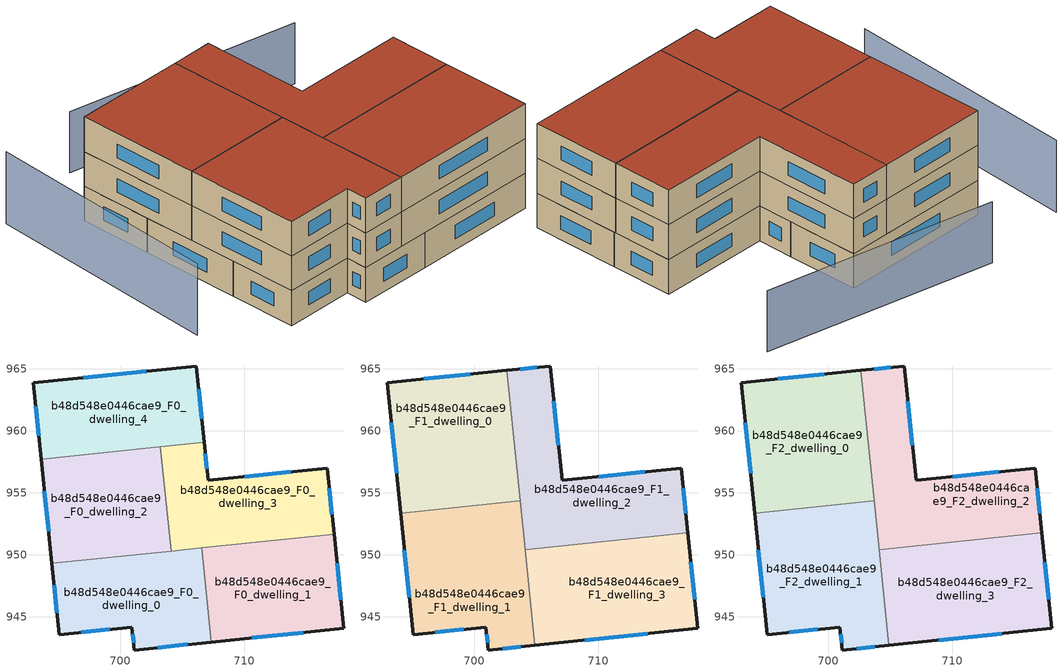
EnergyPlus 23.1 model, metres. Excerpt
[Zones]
b48d548e0446cae9_F0_dwelling_0
 floor ground (EU_floor_Construction): 706.58,950.55 707.36,942.95 701.13,942.31 700.94,944.16 695.06,943.56 694.47,949.3 z0
 wall outside (EU_wall_Construction): 694.47,949.3 695.06,943.56 700.94,944.16 701.13,942.31 707.36,942.95 z0:3
 wall to b48d548e0446cae9_F0_dwelling_1 (EU_wall_Construction): 707.36,942.95 706.58,950.55 z0:3
 wall to b48d548e0446cae9_F0_dwelling_2 (EU_wall_Construction): 704.1,950.29 694.47,949.3 z0:3
 wall to b48d548e0446cae9_F0_dwelling_3 (EU_wall_Construction): 706.58,950.55 704.1,950.29 z0:3
 window (EU_Window_Construction): 703.04,942.51 705.45,942.75 / 701,943.6 701.07,942.88 / 696.86,943.75 699.14,943.98 / 694.65,947.54 694.88,945.32 z0.92:2.08
b48d548e0446cae9_F0_dwelling_1
 floor ground (EU_floor_Construction): 717.25,951.64 718.03,944.05 707.36,942.95 706.58,950.55 z0
 wall outside (EU_wall_Construction): 707.36,942.95 718.03,944.05 717.25,951.64 z0:3
 wall to b48d548e0446cae9_F0_dwelling_3 (EU_wall_Construction): 717.25,951.64 706.58,950.55 z0:3
 window (EU_Window_Construction): 710.63,943.29 714.76,943.71 / 717.79,946.37 717.49,949.32 z0.92:2.08
b48d548e0446cae9_F0_dwelling_2
 floor ground (EU_floor_Construction): 703.24,958.71 704.1,950.29 694.47,949.3 693.61,957.72 z0
 wall outside (EU_wall_Construction): 693.61,957.72 694.47,949.3 z0:3
 wall to b48d548e0446cae9_F0_dwelling_3 (EU_wall_Construction): 704.1,950.29 703.24,958.71 z0:3
 wall to b48d548e0446cae9_F0_dwelling_4 (EU_wall_Construction): 703.24,958.71 693.61,957.72 z0:3
 window (EU_Window_Construction): 693.87,955.14 694.21,951.88 z0.92:2.08
b48d548e0446cae9_F0_dwelling_3
 floor ground (EU_floor_Construction): 716.7,956.98 717.25,951.64 704.1,950.29 703.24,958.71 706.77,959.07 707.08,955.99 z0
 wall outside (EU_wall_Construction): 717.25,951.64 716.7,956.98 707.08,955.99 706.77,959.07 z0:3
 wall to b48d548e0446cae9_F0_dwelling_4 (EU_wall_Construction): 706.77,959.07 703.24,958.71 z0:3
 window (EU_Window_Construction): 706.99,956.94 706.86,958.13 / 713.75,956.68 710.03,956.3 / 717.08,953.28 716.87,955.35 z0.92:2.08
b48d548e0446cae9_F0_dwelling_4
 floor ground (EU_floor_Construction): 706.14,965.23 706.77,959.07 693.61,957.72 692.97,963.88 z0
 wall outside (EU_wall_Construction): 706.77,959.07 706.14,965.23 692.97,963.88 693.61,957.72 z0:3
 window (EU_Window_Construction): 702.1,964.82 697.01,964.29 / 706.57,960.96 706.33,963.34 / 693.17,961.99 693.41,959.61 z0.92:2.08
b48d548e0446cae9_F1_dwelling_0
 floor to b48d548e0446cae9_F0_dwelling_4 (EU_floor_Construction): 702.61,964.87 703.24,958.71 693.61,957.72 692.97,963.88 z3
 floor to b48d548e0446cae9_F0_dwelling_2 (EU_floor_Construction): 703.24,958.71 703.69,954.35 694.05,953.36 693.61,957.72 z3
 wall outside (EU_wall_Construction): 702.61,964.87 692.97,963.88 694.05,953.36 z3:6
 wall to b48d548e0446cae9_F1_dwelling_2 (EU_wall_Construction): 703.69,954.35 702.61,964.87 z3:6
 wall to b48d548e0446cae9_F1_dwelling_1 (EU_wall_Construction): 694.05,953.36 703.69,954.35 z3:6
 window (EU_Window_Construction): 693.31,960.66 693.72,956.58 / 699.66,964.56 695.92,964.18 z3.92:5.08
b48d548e0446cae9_F1_dwelling_1
 floor to b48d548e0446cae9_F0_dwelling_0 (EU_floor_Construction): 704.1,950.29 704.88,942.7 701.13,942.31 700.94,944.16 695.06,943.56 694.47,949.3 z3
 floor to b48d548e0446cae9_F0_dwelling_2 (EU_floor_Construction): 703.69,954.35 704.1,950.29 694.47,949.3 694.05,953.36 z3
 wall outside (EU_wall_Construction): 694.05,953.36 695.06,943.56 700.94,944.16 701.13,942.31 704.88,942.7 z3:6
 wall to b48d548e0446cae9_F1_dwelling_3 (EU_wall_Construction): 704.88,942.7 704.09,950.4 z3:6
 wall to b48d548e0446cae9_F1_dwelling_2 (EU_wall_Construction): 704.09,950.4 703.69,954.35 z3:6
 window (EU_Window_Construction): 694.36,950.36 694.75,946.56 / 702.28,942.43 703.73,942.58 / 701,943.6 701.07,942.88 / 696.86,943.75 699.14,943.98 z3.92:5.08
b48d548e0446cae9_F1_dwelling_2
 floor to b48d548e0446cae9_F0_dwelling_3 (EU_floor_Construction): 716.7,956.98 717.24,951.75 704.09,950.4 703.24,958.71 706.77,959.07 707.08,955.99 z3
 floor to b48d548e0446cae9_F0_dwelling_4 (EU_floor_Construction): 706.14,965.23 706.77,959.07 703.24,958.71 702.61,964.87 z3
 wall outside (EU_wall_Construction): 717.24,951.75 716.7,956.98 707.08,955.99 706.14,965.23 702.61,964.87 z3:6
 wall to b48d548e0446cae9_F1_dwelling_3 (EU_wall_Construction): 704.09,950.4 717.24,951.75 z3:6
 window (EU_Window_Construction): 705.05,965.12 703.69,964.98 / 706.79,958.82 706.43,962.4 / 713.75,956.68 710.03,956.3 / 717.07,953.35 716.86,955.38 z3.92:5.08
b48d548e0446cae9_F1_dwelling_3
 floor to b48d548e0446cae9_F0_dwelling_1 (EU_floor_Construction): 717.25,951.64 718.03,944.05 707.36,942.95 706.58,950.55 z3
 floor to b48d548e0446cae9_F0_dwelling_0 (EU_floor_Construction): 706.58,950.55 707.36,942.95 704.88,942.7 704.1,950.29 z3
 floor to b48d548e0446cae9_F0_dwelling_3 (EU_floor_Construction): 717.24,951.75 717.25,951.64 704.1,950.29 704.09,950.4 z3
 wall outside (EU_wall_Construction): 704.88,942.7 718.03,944.05 717.24,951.75 z3:6
 window (EU_Window_Construction): 717.79,946.41 717.48,949.39 / 708.91,943.11 714,943.63 z3.92:5.08
b48d548e0446cae9_F2_dwelling_0
 floor to b48d548e0446cae9_F1_dwelling_0 (EU_floor_Construction): 702.61,964.87 703.69,954.35 694.05,953.36 692.97,963.88 z6
 wall outside (EU_wall_Construction): 702.61,964.87 692.97,963.88 694.05,953.36 z6:9
 wall to b48d548e0446cae9_F2_dwelling_2 (EU_wall_Construction): 703.69,954.35 702.61,964.87 z6:9
 wall to b48d548e0446cae9_F2_dwelling_1 (EU_wall_Construction): 694.05,953.36 703.69,954.35 z6:9
 window (EU_Window_Construction): 693.31,960.66 693.72,956.58 / 699.66,964.56 695.92,964.18 z6.92:8.08
 roof outside (EU_roof_Construction): 703.69,954.35 702.61,964.87 692.97,963.88 694.05,953.36 z9
b48d548e0446cae9_F2_dwelling_1
 floor to b48d548e0446cae9_F1_dwelling_1 (EU_floor_Construction): 703.69,954.35 704.88,942.7 701.13,942.31 700.94,944.16 695.06,943.56 694.05,953.36 z6
 wall outside (EU_wall_Construction): 694.05,953.36 695.06,943.56 700.94,944.16 701.13,942.31 704.88,942.7 z6:9
 wall to b48d548e0446cae9_F2_dwelling_3 (EU_wall_Construction): 704.88,942.7 704.09,950.4 z6:9
 wall to b48d548e0446cae9_F2_dwelling_2 (EU_wall_Construction): 704.09,950.4 703.69,954.35 z6:9
 window (EU_Window_Construction): 694.36,950.36 694.75,946.56 / 702.28,942.43 703.73,942.58 / 701,943.6 701.07,942.88 / 696.86,943.75 699.14,943.98 z6.92:8.08
 roof outside (EU_roof_Construction): 704.88,942.7 703.69,954.35 694.05,953.36 695.06,943.56 700.94,944.16 701.13,942.31 z9
b48d548e0446cae9_F2_dwelling_2
 floor to b48d548e0446cae9_F1_dwelling_2 (EU_floor_Construction): 716.7,956.98 717.24,951.75 704.09,950.4 702.61,964.87 706.14,965.23 707.08,955.99 z6
 wall outside (EU_wall_Construction): 717.24,951.75 716.7,956.98 707.08,955.99 706.14,965.23 702.61,964.87 z6:9
 wall to b48d548e0446cae9_F2_dwelling_3 (EU_wall_Construction): 704.09,950.4 717.24,951.75 z6:9
 window (EU_Window_Construction): 705.05,965.12 703.69,964.98 / 706.79,958.82 706.43,962.4 / 713.75,956.68 710.03,956.3 / 717.07,953.35 716.86,955.38 z6.92:8.08
 roof outside (EU_roof_Construction): 717.24,951.75 716.7,956.98 707.08,955.99 706.14,965.23 702.61,964.87 704.09,950.4 z9
b48d548e0446cae9_F2_dwelling_3
 floor to b48d548e0446cae9_F1_dwelling_3 (EU_floor_Construction): 717.24,951.75 718.03,944.05 704.88,942.7 704.09,950.4 z6
 wall outside (EU_wall_Construction): 704.88,942.7 718.03,944.05 717.24,951.75 z6:9
 window (EU_Window_Construction): 717.79,946.41 717.48,949.39 / 708.91,943.11 714,943.63 z6.92:8.08
 roof outside (EU_roof_Construction): 718.03,944.05 717.24,951.75 704.09,950.4 704.88,942.7 z9
shading: 688.49,967.37 689.07,947.11 z0:6.2; 716.4,967.41 696.39,969.36 z0:5.3
[Building]
EU S2 Campaign: North Axis=0; Terrain=City; Solar Distribution=FullExterior
[Site:Location]
Cape.Town.Intl.AP: Latitude=-33.965; Longitude=18.602; Time Zone=2; Elevation=46
[SizingPeriod:WeatherFileDays]
AnnualSizingPeriod: Begin Month=1; Begin Day of Month=1; End Month=12; End Day of Month=31; Day of Week for Start Day=Monday; Use Weather File Daylight Saving Period=No; Use Weather File Rain and Snow Indicators=No
[MATERIAL]
EU_InternalMass_Material: Roughness=MediumRough; Thickness=0.1; Conductivity=1; Density=1800; Specific Heat=900; Thermal Absorptance=0.9; Solar Absorptance=0.7; Visible Absorptance=0.7
[MATERIAL:NOMASS] Roughness=MediumRough; Thermal Absorptance=0.9; Solar Absorptance=0.7; Visible Absorptance=0.7
Name | Thermal Resistance
EU_wall_NoMass | 0.443251
EU_roof_NoMass | 0.403317
EU_floor_NoMass | 0.599929
[WINDOWMATERIAL:SIMPLEGLAZINGSYSTEM]
EU_Window_SimpleGlazing: UFactor=4.90254; Solar Heat Gain Coefficient=0.85; Visible Transmittance=0.85
[CONSTRUCTION]
EU_wall_Construction: EU_wall_NoMass
EU_roof_Construction: EU_roof_NoMass
EU_floor_Construction: EU_floor_NoMass
EU_Window_Construction: EU_Window_SimpleGlazing
EU_InternalMass_Construction: EU_InternalMass_Material
[ZONE] Type=1; Multiplier=1; Ceiling Height=autocalculate; Floor Area=autocalculate; Part of Total Floor Area=Yes
Name | Volume
b48d548e0446cae9_F0_dwelling_0 | 245.73
b48d548e0446cae9_F1_dwelling_0; b48d548e0446cae9_F2_dwelling_0 | 307.159
b48d548e0446cae9_F0_dwelling_1 | 245.703
b48d548e0446cae9_F1_dwelling_1; b48d548e0446cae9_F2_dwelling_1 | 307.137
b48d548e0446cae9_F0_dwelling_2 | 245.711
b48d548e0446cae9_F1_dwelling_2; b48d548e0446cae9_F2_dwelling_2 | 307.129
b48d548e0446cae9_F0_dwelling_3 | 245.702
b48d548e0446cae9_F1_dwelling_3; b48d548e0446cae9_F2_dwelling_3 | 307.152
b48d548e0446cae9_F0_dwelling_4 | 245.719
[INTERNALMASS] Construction=EU_InternalMass_Construction
Name | Zone or ZoneList | Surface Area
b48d548e0446cae9_F0_dwelling_0_EU_InternalMass | b48d548e0446cae9_F0_dwelling_0 | 81.9093
b48d548e0446cae9_F0_dwelling_1_EU_InternalMass | b48d548e0446cae9_F0_dwelling_1 | 81.903
b48d548e0446cae9_F0_dwelling_2_EU_InternalMass | b48d548e0446cae9_F0_dwelling_2 | 81.9026
b48d548e0446cae9_F0_dwelling_3_EU_InternalMass | b48d548e0446cae9_F0_dwelling_3 | 81.9014
b48d548e0446cae9_F0_dwelling_4_EU_InternalMass | b48d548e0446cae9_F0_dwelling_4 | 81.911
b48d548e0446cae9_F1_dwelling_0_EU_InternalMass | b48d548e0446cae9_F1_dwelling_0 | 102.386
b48d548e0446cae9_F1_dwelling_1_EU_InternalMass | b48d548e0446cae9_F1_dwelling_1 | 102.378
b48d548e0446cae9_F1_dwelling_2_EU_InternalMass | b48d548e0446cae9_F1_dwelling_2 | 102.376
b48d548e0446cae9_F1_dwelling_3_EU_InternalMass | b48d548e0446cae9_F1_dwelling_3 | 102.388
b48d548e0446cae9_F2_dwelling_0_EU_InternalMass | b48d548e0446cae9_F2_dwelling_0 | 102.386
b48d548e0446cae9_F2_dwelling_1_EU_InternalMass | b48d548e0446cae9_F2_dwelling_1 | 102.378
b48d548e0446cae9_F2_dwelling_2_EU_InternalMass | b48d548e0446cae9_F2_dwelling_2 | 102.376
b48d548e0446cae9_F2_dwelling_3_EU_InternalMass | b48d548e0446cae9_F2_dwelling_3 | 102.388
[OTHEREQUIPMENT] Fuel Type=Electricity; Design Level Calculation Method=Watts/Area; Power per Zone Floor Area=1; Fraction Latent=0; Fraction Radiant=0; Fraction Lost=0; Carbon Dioxide Generation Rate=0; EndUse Subcategory=EU_Step8_InternalGains
Name | Zone or ZoneList or Space or SpaceList | Schedule
EU_Step8_InternalGain_b48d548e0446cae9_F0_dwelling_0_f000 | b48d548e0446cae9_F0_dwelling_0 | EU_Step8_GainSchedule_b48d548e0446cae9_F0_dwelling_0_f000
EU_Step8_InternalGain_b48d548e0446cae9_F0_dwelling_1_f000 | b48d548e0446cae9_F0_dwelling_1 | EU_Step8_GainSchedule_b48d548e0446cae9_F0_dwelling_1_f000
EU_Step8_InternalGain_b48d548e0446cae9_F0_dwelling_2_f000 | b48d548e0446cae9_F0_dwelling_2 | EU_Step8_GainSchedule_b48d548e0446cae9_F0_dwelling_2_f000
EU_Step8_InternalGain_b48d548e0446cae9_F0_dwelling_3_f000 | b48d548e0446cae9_F0_dwelling_3 | EU_Step8_GainSchedule_b48d548e0446cae9_F0_dwelling_3_f000
EU_Step8_InternalGain_b48d548e0446cae9_F0_dwelling_4_f000 | b48d548e0446cae9_F0_dwelling_4 | EU_Step8_GainSchedule_b48d548e0446cae9_F0_dwelling_4_f000
EU_Step8_InternalGain_b48d548e0446cae9_F1_dwelling_0_f000 | b48d548e0446cae9_F1_dwelling_0 | EU_Step8_GainSchedule_b48d548e0446cae9_F1_dwelling_0_f000
EU_Step8_InternalGain_b48d548e0446cae9_F1_dwelling_1_f000 | b48d548e0446cae9_F1_dwelling_1 | EU_Step8_GainSchedule_b48d548e0446cae9_F1_dwelling_1_f000
EU_Step8_InternalGain_b48d548e0446cae9_F1_dwelling_2_f000 | b48d548e0446cae9_F1_dwelling_2 | EU_Step8_GainSchedule_b48d548e0446cae9_F1_dwelling_2_f000
EU_Step8_InternalGain_b48d548e0446cae9_F1_dwelling_3_f000 | b48d548e0446cae9_F1_dwelling_3 | EU_Step8_GainSchedule_b48d548e0446cae9_F1_dwelling_3_f000
EU_Step8_InternalGain_b48d548e0446cae9_F2_dwelling_0_f000 | b48d548e0446cae9_F2_dwelling_0 | EU_Step8_GainSchedule_b48d548e0446cae9_F2_dwelling_0_f000
EU_Step8_InternalGain_b48d548e0446cae9_F2_dwelling_1_f000 | b48d548e0446cae9_F2_dwelling_1 | EU_Step8_GainSchedule_b48d548e0446cae9_F2_dwelling_1_f000
EU_Step8_InternalGain_b48d548e0446cae9_F2_dwelling_2_f000 | b48d548e0446cae9_F2_dwelling_2 | EU_Step8_GainSchedule_b48d548e0446cae9_F2_dwelling_2_f000
EU_Step8_InternalGain_b48d548e0446cae9_F2_dwelling_3_f000 | b48d548e0446cae9_F2_dwelling_3 | EU_Step8_GainSchedule_b48d548e0446cae9_F2_dwelling_3_f000
[ZONEVENTILATION:DESIGNFLOWRATE] Schedule=EU_AlwaysOn; Design Flow Rate Calculation Method=AirChanges/Hour; Air Changes per Hour=0.713097; Ventilation Type=Natural; Fan Pressure Rise=0; Fan Total Efficiency=1; Constant Term Coefficient=1; Temperature Term Coefficient=0; Velocity Term Coefficient=0; Velocity Squared Term Coefficient=0; Minimum Indoor Temperature=-100; Maximum Indoor Temperature=100; Delta Temperature=-100; Minimum Outdoor Temperature=-100; Maximum Outdoor Temperature=100; Maximum Wind Speed=40
Name | Zone or ZoneList or Space or SpaceList
EU_ConstantAir_b48d548e0446cae9_F0_dwelling_0 | b48d548e0446cae9_F0_dwelling_0
EU_ConstantAir_b48d548e0446cae9_F0_dwelling_1 | b48d548e0446cae9_F0_dwelling_1
EU_ConstantAir_b48d548e0446cae9_F0_dwelling_2 | b48d548e0446cae9_F0_dwelling_2
EU_ConstantAir_b48d548e0446cae9_F0_dwelling_3 | b48d548e0446cae9_F0_dwelling_3
EU_ConstantAir_b48d548e0446cae9_F0_dwelling_4 | b48d548e0446cae9_F0_dwelling_4
EU_ConstantAir_b48d548e0446cae9_F1_dwelling_0 | b48d548e0446cae9_F1_dwelling_0
EU_ConstantAir_b48d548e0446cae9_F1_dwelling_1 | b48d548e0446cae9_F1_dwelling_1
EU_ConstantAir_b48d548e0446cae9_F1_dwelling_2 | b48d548e0446cae9_F1_dwelling_2
EU_ConstantAir_b48d548e0446cae9_F1_dwelling_3 | b48d548e0446cae9_F1_dwelling_3
EU_ConstantAir_b48d548e0446cae9_F2_dwelling_0 | b48d548e0446cae9_F2_dwelling_0
EU_ConstantAir_b48d548e0446cae9_F2_dwelling_1 | b48d548e0446cae9_F2_dwelling_1
EU_ConstantAir_b48d548e0446cae9_F2_dwelling_2 | b48d548e0446cae9_F2_dwelling_2
EU_ConstantAir_b48d548e0446cae9_F2_dwelling_3 | b48d548e0446cae9_F2_dwelling_3
[HVACTEMPLATE:THERMOSTAT] Constant Heating Setpoint=20; Constant Cooling Setpoint=50
EU_HeatOnly_b48d548e0446cae9_F0_dwelling_0; EU_HeatOnly_b48d548e0446cae9_F0_dwelling_1; EU_HeatOnly_b48d548e0446cae9_F0_dwelling_2; EU_HeatOnly_b48d548e0446cae9_F0_dwelling_3; EU_HeatOnly_b48d548e0446cae9_F0_dwelling_4; EU_HeatOnly_b48d548e0446cae9_F1_dwelling_0; EU_HeatOnly_b48d548e0446cae9_F1_dwelling_1; EU_HeatOnly_b48d548e0446cae9_F1_dwelling_2; EU_HeatOnly_b48d548e0446cae9_F1_dwelling_3; EU_HeatOnly_b48d548e0446cae9_F2_dwelling_0; EU_HeatOnly_b48d548e0446cae9_F2_dwelling_1; EU_HeatOnly_b48d548e0446cae9_F2_dwelling_2; EU_HeatOnly_b48d548e0446cae9_F2_dwelling_3
[HVACTEMPLATE:ZONE:IDEALLOADSAIRSYSTEM] System Availability Schedule=EU_AlwaysOn; Maximum Heating Supply Air Temperature=50; Minimum Cooling Supply Air Temperature=13; Maximum Heating Supply Air Humidity Ratio=0.0156; Minimum Cooling Supply Air Humidity Ratio=0.0077; Heating Limit=NoLimit; Cooling Limit=NoLimit; Heating Availability Schedule=EU_AlwaysOn; Cooling Availability Schedule=EU_CoolingOff; Dehumidification Control Type=ConstantSensibleHeatRatio; Cooling Sensible Heat Ratio=0.7; Dehumidification Setpoint=60; Humidification Control Type=None; Humidification Setpoint=30; Outdoor Air Method=None; Outdoor Air Flow Rate per Person=0.00944; Outdoor Air Flow Rate per Zone Floor Area=0; Outdoor Air Flow Rate per Zone=0; Demand Controlled Ventilation Type=None; Outdoor Air Economizer Type=NoEconomizer; Heat Recovery Type=None; Sensible Heat Recovery Effectiveness=0.7; Latent Heat Recovery Effectiveness=0.65
Name | Template Thermostat
b48d548e0446cae9_F0_dwelling_0 | EU_HeatOnly_b48d548e0446cae9_F0_dwelling_0
b48d548e0446cae9_F0_dwelling_1 | EU_HeatOnly_b48d548e0446cae9_F0_dwelling_1
b48d548e0446cae9_F0_dwelling_2 | EU_HeatOnly_b48d548e0446cae9_F0_dwelling_2
b48d548e0446cae9_F0_dwelling_3 | EU_HeatOnly_b48d548e0446cae9_F0_dwelling_3
b48d548e0446cae9_F0_dwelling_4 | EU_HeatOnly_b48d548e0446cae9_F0_dwelling_4
b48d548e0446cae9_F1_dwelling_0 | EU_HeatOnly_b48d548e0446cae9_F1_dwelling_0
b48d548e0446cae9_F1_dwelling_1 | EU_HeatOnly_b48d548e0446cae9_F1_dwelling_1
b48d548e0446cae9_F1_dwelling_2 | EU_HeatOnly_b48d548e0446cae9_F1_dwelling_2
b48d548e0446cae9_F1_dwelling_3 | EU_HeatOnly_b48d548e0446cae9_F1_dwelling_3
b48d548e0446cae9_F2_dwelling_0 | EU_HeatOnly_b48d548e0446cae9_F2_dwelling_0
b48d548e0446cae9_F2_dwelling_1 | EU_HeatOnly_b48d548e0446cae9_F2_dwelling_1
b48d548e0446cae9_F2_dwelling_2 | EU_HeatOnly_b48d548e0446cae9_F2_dwelling_2
b48d548e0446cae9_F2_dwelling_3 | EU_HeatOnly_b48d548e0446cae9_F2_dwelling_3
[SIZING:ZONE] Zone Cooling Design Supply Air Temperature Input Method=SupplyAirTemperature; Zone Cooling Design Supply Air Temperature=13; Zone Heating Design Supply Air Temperature Input Method=SupplyAirTemperature; Zone Heating Design Supply Air Temperature=50; Zone Cooling Design Supply Air Humidity Ratio=0.008; Zone Heating Design Supply Air Humidity Ratio=0.008; Cooling Design Air Flow Method=DesignDay; Cooling Design Air Flow Rate=0; Cooling Minimum Air Flow per Zone Floor Area=0.000762; Cooling Minimum Air Flow=0; Cooling Minimum Air Flow Fraction=0.2; Heating Design Air Flow Method=DesignDay; Heating Design Air Flow Rate=0; Heating Maximum Air Flow per Zone Floor Area=0.002032; Heating Maximum Air Flow=0.141576; Heating Maximum Air Flow Fraction=0.3; Account for Dedicated Outdoor Air System=No; Dedicated Outdoor Air System Control Strategy=NeutralSupplyAir; Dedicated Outdoor Air Low Setpoint Temperature for Design=autosize; Dedicated Outdoor Air High Setpoint Temperature for Design=autosize; Zone Load Sizing Method=Sensible Load Only No Latent Load; Zone Latent Cooling Design Supply Air Humidity Ratio Input Method=HumidityRatioDifference; Zone Cooling Design Supply Air Humidity Ratio Difference=0.005; Zone Latent Heating Design Supply Air Humidity Ratio Input Method=HumidityRatioDifference; Zone Humidification Design Supply Air Humidity Ratio Difference=0.005
b48d548e0446cae9_F0_dwelling_0; b48d548e0446cae9_F0_dwelling_1; b48d548e0446cae9_F0_dwelling_2; b48d548e0446cae9_F0_dwelling_3; b48d548e0446cae9_F0_dwelling_4; b48d548e0446cae9_F1_dwelling_0; b48d548e0446cae9_F1_dwelling_1; b48d548e0446cae9_F1_dwelling_2; b48d548e0446cae9_F1_dwelling_3; b48d548e0446cae9_F2_dwelling_0; b48d548e0446cae9_F2_dwelling_1; b48d548e0446cae9_F2_dwelling_2; b48d548e0446cae9_F2_dwelling_3
[SCHEDULE:CONSTANT]
Name | Hourly Value
EU_AlwaysOn | 1
EU_CoolingOff | 0
[SCHEDULE:FILE] Column Number=1; Rows to Skip at Top=0; Number of Hours of Data=8760; Column Separator=Comma; Interpolate to Timestep=No; Minutes per Item=60; Adjust Schedule for Daylight Savings=Yes
Name | File
EU_Step8_GainSchedule_b48d548e0446cae9_F0_dwelling_0_f000 | ../../schedules/b48d548e0446cae9/b48d548e0446cae9_F0_dwelling_0_f000_gain.csv
EU_Step8_GainSchedule_b48d548e0446cae9_F0_dwelling_1_f000 | ../../schedules/b48d548e0446cae9/b48d548e0446cae9_F0_dwelling_1_f000_gain.csv
EU_Step8_GainSchedule_b48d548e0446cae9_F0_dwelling_2_f000 | ../../schedules/b48d548e0446cae9/b48d548e0446cae9_F0_dwelling_2_f000_gain.csv
EU_Step8_GainSchedule_b48d548e0446cae9_F0_dwelling_3_f000 | ../../schedules/b48d548e0446cae9/b48d548e0446cae9_F0_dwelling_3_f000_gain.csv
EU_Step8_GainSchedule_b48d548e0446cae9_F0_dwelling_4_f000 | ../../schedules/b48d548e0446cae9/b48d548e0446cae9_F0_dwelling_4_f000_gain.csv
EU_Step8_GainSchedule_b48d548e0446cae9_F1_dwelling_0_f000 | ../../schedules/b48d548e0446cae9/b48d548e0446cae9_F1_dwelling_0_f000_gain.csv
EU_Step8_GainSchedule_b48d548e0446cae9_F1_dwelling_1_f000 | ../../schedules/b48d548e0446cae9/b48d548e0446cae9_F1_dwelling_1_f000_gain.csv
EU_Step8_GainSchedule_b48d548e0446cae9_F1_dwelling_2_f000 | ../../schedules/b48d548e0446cae9/b48d548e0446cae9_F1_dwelling_2_f000_gain.csv
EU_Step8_GainSchedule_b48d548e0446cae9_F1_dwelling_3_f000 | ../../schedules/b48d548e0446cae9/b48d548e0446cae9_F1_dwelling_3_f000_gain.csv
EU_Step8_GainSchedule_b48d548e0446cae9_F2_dwelling_0_f000 | ../../schedules/b48d548e0446cae9/b48d548e0446cae9_F2_dwelling_0_f000_gain.csv
EU_Step8_GainSchedule_b48d548e0446cae9_F2_dwelling_1_f000 | ../../schedules/b48d548e0446cae9/b48d548e0446cae9_F2_dwelling_1_f000_gain.csv
EU_Step8_GainSchedule_b48d548e0446cae9_F2_dwelling_2_f000 | ../../schedules/b48d548e0446cae9/b48d548e0446cae9_F2_dwelling_2_f000_gain.csv
EU_Step8_GainSchedule_b48d548e0446cae9_F2_dwelling_3_f000 | ../../schedules/b48d548e0446cae9/b48d548e0446cae9_F2_dwelling_3_f000_gain.csv
